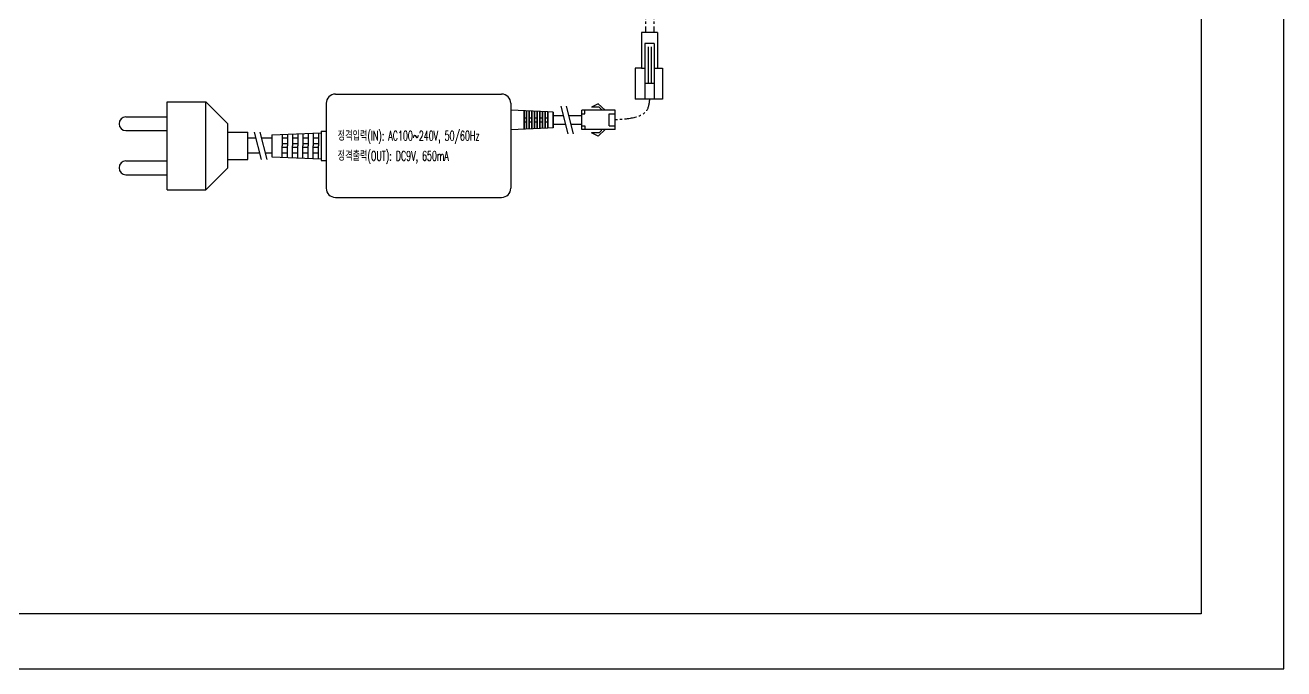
# Model space of a CAD drawing. Extents: x 0 to 841, y -594 to 0.
# Drawn here: x 384.3 to 841, y -594 to -360.2 of the extents above; entities that cross this region are included whole.
import ezdxf

# ---------------------------------------------------------------- set-up
doc = ezdxf.new("R2010")
doc.units = 0
doc.header["$LTSCALE"] = 7
doc.header["$MEASUREMENT"] = 0
doc.linetypes.add('PHANTOM2', pattern=[1.25, 0.625, -0.125, 0.125, -0.125, 0.125, -0.125])
doc.layers.get('0').update_dxf_attribs({"color": 2, "linetype": 'CONTINUOUS'})
for name, color, linetype in [('D', 2, 'CONTINUOUS'), ('DIM', 2, 'CONTINUOUS'), ('DWG', 7, 'CONTINUOUS'), ('PH', 3, 'PHANTOM2'), ('TXT', 4, 'CONTINUOUS')]:
    doc.layers.add(name, color=color, linetype=linetype)
doc.styles.add('GHS', font='romans', dxfattribs={"bigfont": 'ghs'})

# ---------------------------------------------------------------- blocks, each defined once
blk = doc.blocks.new('BORDER')
for p, q in [((1, 0), (1, 1)), ((0, 0), (1, 0))]:
    blk.add_line(p, q)

msp = doc.modelspace()

# ---------------------------------------------------------------- linework, layer by layer
at = {"linetype": 'ByBlock'}
for p, q in [((610.3, -368.13), (610.3, -381.41)), ((611.4, -368.13), (611.4, -381.41))]:
    msp.add_line(p, q, dxfattribs=at)
at = {"layer": 'D'}
for p, q in [((578.63, -389.67), (581.18, -399.67)), ((580.63, -389.67), (583.18, -399.67)), ((467.41, -399.05), (469.96, -409.05)), ((469.41, -399.05), (471.96, -409.05))]:
    msp.add_line(p, q, dxfattribs=at)
at = {"layer": 'DIM', "color": 0, "linetype": 'ByBlock'}
for p, q in [((607.96, -362.88), (607.96, -375.84)), ((613.74, -362.88), (607.96, -362.88)), ((613.74, -362.88), (613.74, -375.84)), ((607.96, -375.84), (605.63, -375.84)), ((605.63, -375.84), (605.63, -387.15)), ((607.96, -375.84), (609.2, -375.84)), ((612.5, -375.84), (615.56, -375.84)), ((615.56, -375.84), (615.56, -387.15)), ((615.56, -375.84), (615.56, -387.15)), ((612.5, -381.41), (609.2, -381.41)), ((615.56, -387.15), (605.63, -387.15))]:
    msp.add_line(p, q, dxfattribs=at)
at = {"layer": 'DIM', "color": 7, "linetype": 'ByBlock'}
for p, q in [((612.5, -366.93), (609.2, -366.93)), ((609.2, -366.93), (609.2, -381.41)), ((612.5, -366.93), (612.5, -381.41)), ((609.2, -381.41), (609.2, -387.15)), ((612.5, -381.41), (612.5, -387.15)), ((586.24, -398.16), (586.24, -391.18)), ((598.38, -391.18), (586.24, -391.18)), ((598.38, -398.16), (598.38, -391.18)), ((587.66, -398.16), (586.24, -398.16)), ((598.38, -398.16), (587.66, -398.16))]:
    msp.add_line(p, q, dxfattribs=at)
at = {"layer": 'DWG'}
for p, q in [((435.86, -420.05), (435.86, -388.05)), ((435.86, -388.05), (449.86, -388.05)), ((449.86, -388.05), (457.86, -396.05)), ((449.86, -420.05), (449.86, -388.05)), ((496.85, -385.3), (557.18, -385.3)), ((493.52, -388.63), (493.52, -419.46)), ((560.52, -388.63), (560.52, -419.46)), ((560.52, -390.13), (560.52, -398.26)), ((573.91, -391.71), (560.52, -391.08)), ((565.3, -391.31), (565.3, -398.03)), ((565.3, -398.03), (565.3, -391.31)), ((566.26, -391.35), (566.26, -397.99)), ((566.26, -397.99), (566.26, -391.35)), ((567.21, -391.4), (567.21, -397.94)), ((567.21, -397.94), (567.21, -391.4)), ((568.17, -391.44), (568.17, -397.9)), ((568.17, -397.9), (568.17, -391.44)), ((569.13, -391.49), (569.13, -397.86)), ((569.13, -397.86), (569.13, -391.49)), ((570.08, -391.53), (570.08, -397.81)), ((570.08, -397.81), (570.08, -391.53)), ((571.04, -391.58), (571.04, -397.77)), ((571.04, -397.77), (571.04, -391.58)), ((572, -391.62), (572, -397.72)), ((572, -397.72), (572, -391.62)), ((572.95, -391.67), (572.95, -397.68)), ((572.95, -397.68), (572.95, -391.67)), ((573.91, -391.71), (573.91, -397.63)), ((575.82, -391.8), (573.91, -391.71)), ((573.91, -397.63), (573.91, -391.71)), ((575.82, -391.8), (575.82, -397.54)), ((575.82, -397.54), (575.82, -391.8)), ((420.86, -393.55), (435.86, -393.55)), ((457.86, -412.05), (457.86, -396.05)), ((565.3, -393.95), (566.26, -393.95)), ((565.3, -395.39), (566.26, -395.39)), ((567.21, -393.95), (568.17, -393.95)), ((567.21, -395.39), (568.17, -395.39)), ((569.13, -393.95), (570.08, -393.95)), ((569.13, -395.39), (570.08, -395.39)), ((571.04, -393.95), (572, -393.95)), ((571.04, -395.39), (572, -395.39)), ((572.95, -393.95), (573.91, -393.95)), ((572.95, -395.39), (573.91, -395.39)), ((575.82, -393.08), (579.5, -393.08)), ((575.82, -396.26), (580.31, -396.26)), ((581.5, -393.08), (586.24, -393.08)), ((582.31, -396.26), (586.24, -396.26)), ((420.86, -398.55), (435.86, -398.55)), ((457.86, -399.05), (465.03, -399.05)), ((465.03, -409.05), (465.03, -399.05)), ((467.99, -401.32), (465.03, -401.32)), ((473.79, -401.32), (469.99, -401.32)), ((473.79, -400.06), (491.64, -399.35)), ((473.79, -400.06), (473.79, -408.04)), ((477.55, -399.91), (477.55, -404.05)), ((479.43, -401.32), (477.55, -401.32)), ((479.43, -399.83), (479.43, -404.05)), ((481.3, -399.76), (481.3, -404.05)), ((483.18, -401.32), (481.3, -401.32)), ((483.18, -399.68), (483.18, -404.05)), ((485.06, -399.61), (485.06, -404.05)), ((486.94, -401.32), (485.06, -401.32)), ((486.94, -399.54), (486.94, -404.05)), ((488.82, -399.46), (488.82, -404.05)), ((490.7, -401.32), (488.82, -401.32)), ((490.7, -399.39), (490.7, -404.05)), ((491.64, -398.74), (493.52, -398.74)), ((491.64, -398.74), (491.64, -409.36)), ((493.52, -399.74), (493.52, -408.35)), ((573.91, -397.63), (560.52, -398.26)), ((575.82, -397.54), (573.91, -397.63)), ((479.43, -403.38), (477.55, -403.38)), ((477.55, -408.18), (477.55, -404.05)), ((479.43, -404.72), (477.55, -404.72)), ((479.43, -408.26), (479.43, -404.05)), ((483.18, -403.38), (481.3, -403.38)), ((481.3, -408.33), (481.3, -404.05)), ((483.18, -404.72), (481.3, -404.72)), ((483.18, -408.41), (483.18, -404.05)), ((486.94, -403.38), (485.06, -403.38)), ((485.06, -408.48), (485.06, -404.05)), ((486.94, -404.72), (485.06, -404.72)), ((486.94, -408.56), (486.94, -404.05)), ((490.7, -403.38), (488.82, -403.38)), ((488.82, -408.63), (488.82, -404.05)), ((490.7, -404.72), (488.82, -404.72)), ((490.7, -408.7), (490.7, -404.05)), ((420.86, -409.55), (435.86, -409.55)), ((457.86, -409.05), (465.03, -409.05)), ((469.38, -406.77), (465.03, -406.77)), ((473.79, -406.77), (471.38, -406.77)), ((473.79, -408.04), (491.64, -408.74)), ((479.43, -406.77), (477.55, -406.77)), ((483.18, -406.77), (481.3, -406.77)), ((486.94, -406.77), (485.06, -406.77)), ((490.7, -406.77), (488.82, -406.77)), ((491.64, -409.36), (493.52, -409.36)), ((420.86, -414.55), (435.86, -414.55)), ((449.86, -420.05), (457.86, -412.05)), ((435.86, -420.05), (449.86, -420.05)), ((496.85, -422.8), (557.18, -422.8))]:
    msp.add_line(p, q, dxfattribs=at)
at = {"layer": 'DWG', "color": 7}
for p, q in [((586.24, -392.49), (587.42, -392.49)), ((587.42, -392.49), (587.42, -391.18)), ((592.2, -388.8), (589.74, -390.04)), ((592.52, -390.04), (589.74, -390.04)), ((594.74, -391.18), (592.2, -388.8)), ((593.37, -390.83), (592.52, -390.04)), ((593.37, -390.83), (593.37, -391.18)), ((596.24, -392.49), (598.38, -392.49)), ((596.24, -396.85), (596.24, -392.49)), ((586.24, -396.85), (587.42, -396.85)), ((587.42, -396.85), (587.42, -398.16)), ((596.24, -396.85), (598.38, -396.85)), ((592.52, -399.31), (589.74, -399.31)), ((592.2, -400.54), (589.74, -399.31)), ((594.74, -398.16), (592.2, -400.54)), ((593.37, -398.51), (592.52, -399.31)), ((593.37, -398.51), (593.37, -398.16))]:
    msp.add_line(p, q, dxfattribs=at)
at = {"layer": 'DWG'}
for centre, radius, start, end in [((496.85, -388.63), 3.33, 90, 180), ((557.18, -388.63), 3.33, 0, 90), ((420.86, -396.05), 2.5, 90, 270), ((420.86, -412.05), 2.5, 90, 270), ((496.85, -419.46), 3.33, 180, 270), ((557.18, -419.46), 3.33, 270, 0)]:
    msp.add_arc(centre, radius, start, end, dxfattribs=at)
at = {"layer": 'PH'}
for p, q in [((609.38, -351.95), (609.38, -362.88)), ((612.38, -351.95), (612.38, -362.88))]:
    msp.add_line(p, q, dxfattribs=at)
msp.add_open_spline([(610.8, -387.15), (610.68, -388.92), (610.04, -392.81), (603.87, -394.3), (599.98, -394.6), (598.38, -394.65)], degree=3, knots=[1.50034, 1.50034, 1.50034, 1.50034, 6.365221, 13.005495, 17.828056, 17.828056, 17.828056, 17.828056], dxfattribs=at)
at = {"layer": 'TXT'}
for p, q in [((811, -20), (811, -574)), ((811, -574), (25, -574))]:
    msp.add_line(p, q, dxfattribs=at)

# ---------------------------------------------------------------- block references
at = {"xscale": 841, "yscale": 594, "zscale": 841}
msp.add_blockref('BORDER', (0, -594), dxfattribs=at)

# ---------------------------------------------------------------- texts
at = {"layer": 'D', "style": 'GHS', "width": 0.6}
for s, p in [('정격입력(IN): AC100~240V, 50/60Hz', (497.68, -402.18)), ('정격출력(OUT): DC9V, 650mA', (497.68, -409.46))]:
    msp.add_text(s, height=3.5, dxfattribs=at).set_placement(p)

doc.saveas('drawing.dxf')
